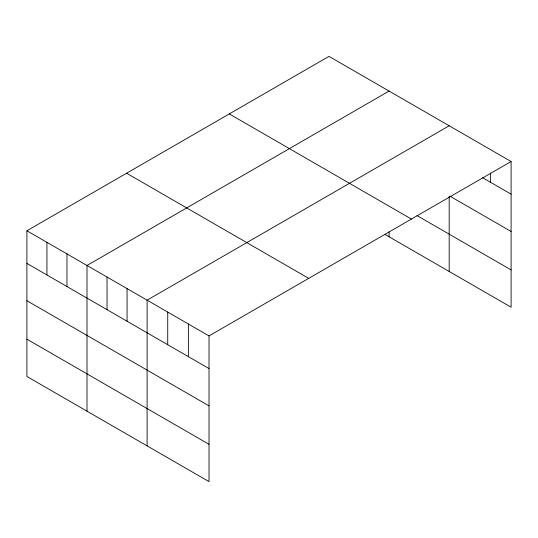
<?xml version="1.0" encoding="UTF-8"?>
<svg xmlns="http://www.w3.org/2000/svg" width="538" height="538" viewBox="0 0 538 538"><rect width="100%" height="100%" fill="white"/><g stroke="black" fill="none" stroke-linecap="round" stroke-linejoin="round"><path stroke-width="0.81" d="M511.1 161.521L209.02 335.92L209.02 481.624L26.9 376.479L26.9 230.782L328.98 56.376L511.1 161.521L511.1 307.218L384.791 234.299M389.082 91.07L87.001 265.476L87.001 411.18M449.183 125.771L147.096 300.177L147.096 445.874M482.633 177.715L511.1 194.151M449.889 196.128L511.1 231.461M416.984 215.57L511.1 269.908M229.296 113.928L411.415 219.074M126.585 173.223L308.704 278.368M26.9 230.782L209.02 335.92M26.9 263.412L209.02 368.557M26.9 300.722L209.02 405.867M26.9 339.169L209.02 444.314M490.461 173.028L490.461 182.234M449.183 196.552L449.183 271.475M389.082 231.905L389.082 236.774M188.381 324.01L188.381 356.64M167.735 312.094L167.735 344.724M127.062 288.61L127.062 321.24M107.035 277.043L107.035 309.673M66.968 253.909L66.968 286.546M46.934 242.342L46.934 274.979"/></g></svg>
